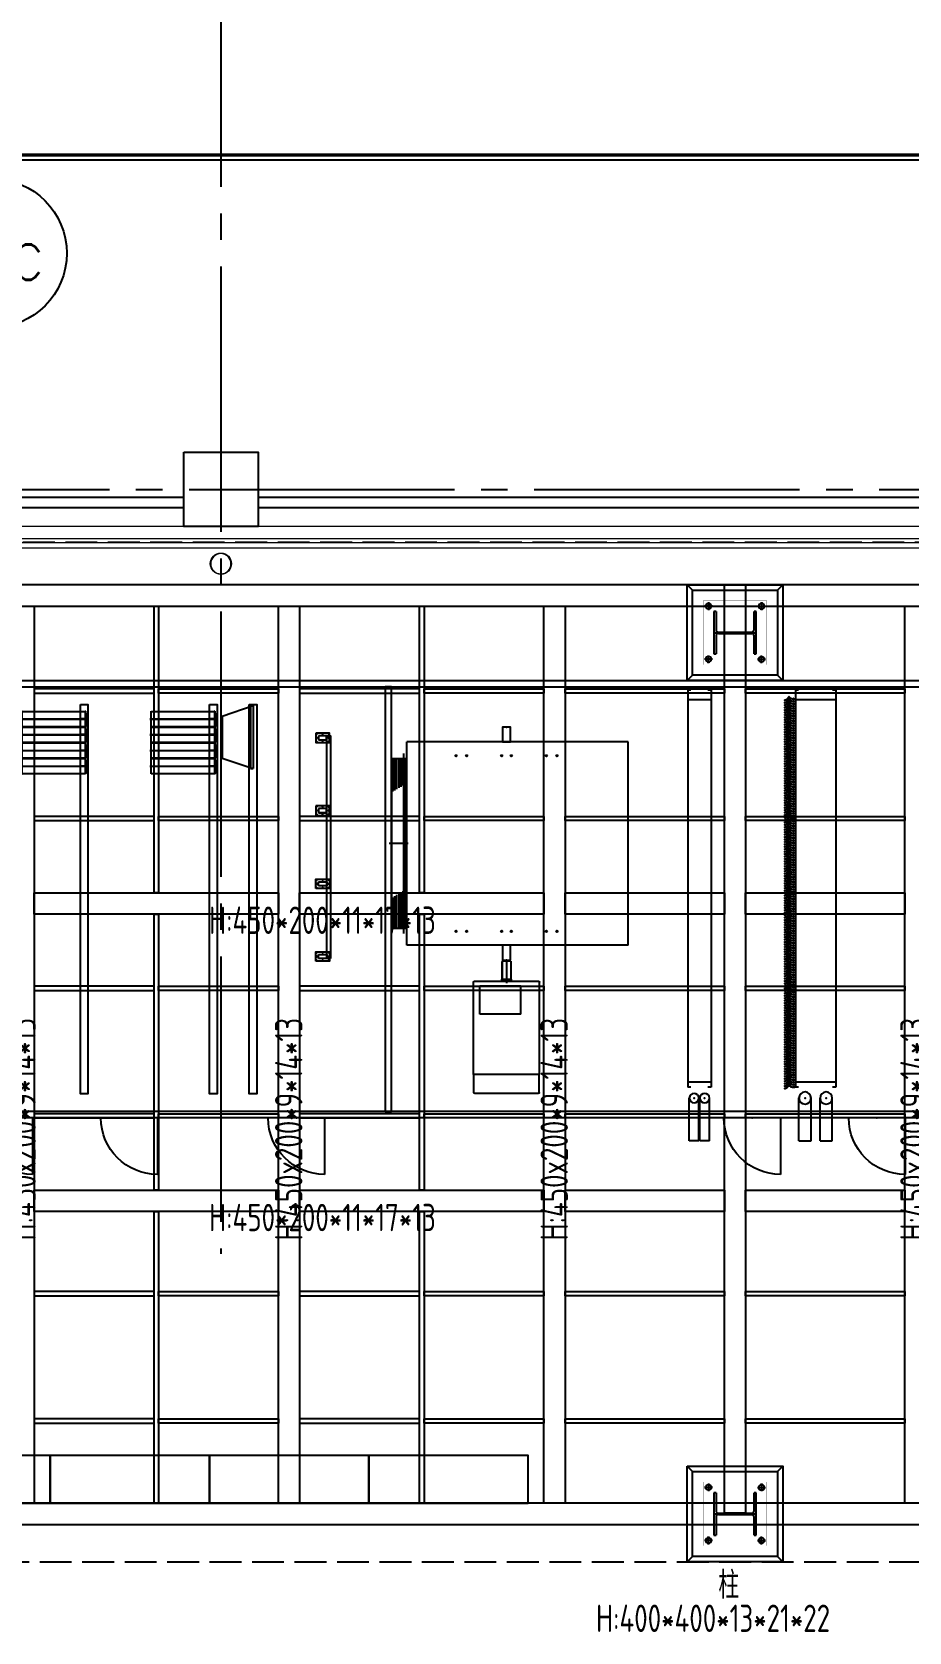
# Model space of a CAD drawing. Extents: x -960 to 27370, y -1283 to 11880.
# Drawn here: x 4982 to 5808, y -1076 to 431 of the extents above; entities that cross this region are included whole.
import ezdxf
from ezdxf.enums import TextEntityAlignment as Align

# ---------------------------------------------------------------- set-up
doc = ezdxf.new("R2010")
doc.units = 0
doc.header["$LTSCALE"] = 100
for name, pattern in [('188K-SM-03-F10-MECH-EQ-Y2257103$0$CENTER', [2, 1.25, -0.25, 0.25, -0.25]), ('188K-SM-03-F10-MECH-EQ-Y2257103$0$Hidden H04', [23, 15, -8]), ('188K-SM-03-F10-MECH-鋼構-Y2257103$0$188K-SM-03-F10-MECH-鋼構-Y2257103$0$CENTER', [2, 1.25, -0.25, 0.25, -0.25]), ('X-S-FAB-L10$0$COL-CEN-LIN', [3.25, 2.5, -0.25, 0.25, -0.25]), ('X-S-FAB-L10$0$HIDDEN', [0.4, 0.3, -0.1])]:
    doc.linetypes.add(name, pattern=pattern)
for name, color, linetype in [('188K-SM-03-F10-ARCH-PA-Y2257103$0$K-AREA', 53, 'Continuous'), ('188K-SM-03-F10-ARCH-PA-Y2257103$0$K-P1S-4.2-單抗', 53, 'Continuous'), ('188K-SM-03-F10-ARCH-PA-Y2257103$0$K-TXT', 53, 'Continuous'), ('188K-SM-03-F10-ARCH-PA-Y2257103$0$K-岩棉 2hr 7.5-非抗', 53, 'Continuous'), ('188K-SM-03-F10-MECH-EQ-Y2257103$0$FLC', 40, 'Continuous'), ('188K-SM-03-F10-MECH-EQ-Y2257103$0$HEPA', 6, 'Continuous'), ('188K-SM-03-F10-MECH-EQ-Y2257103$0$MOTOR', 7, 'Continuous'), ('188K-SM-03-F10-MECH-EQ-Y2257103$0$擋水簾', 151, 'Continuous'), ('188K-SM-03-F10-MECH-EQ-Y2257103$0$桶濾', 125, 'Continuous'), ('188K-SM-03-F10-MECH-鋼構-Y2257103$0$188K-SM-03-F10-MECH-鋼構-Y2257103$0$0-Block Center-Line', 1, '188K-SM-03-F10-MECH-鋼構-Y2257103$0$188K-SM-03-F10-MECH-鋼構-Y2257103$0$CENTER'), ('188K-SM-03-F10-MECH-鋼構-Y2257103$0$188K-SM-03-F10-MECH-鋼構-Y2257103$0$0-CF-AAS-鋼構', 241, 'Continuous'), ('X-S-FAB-L10$0$0-DIM-TXT', 8, 'Continuous'), ('X-S-FAB-L10$0$A-OBJE-MEP', 8, 'Continuous'), ('X-S-FAB-L10$0$A-WALL-EX', 8, 'Continuous'), ('X-S-FAB-L10$0$BLOCK', 8, 'Continuous'), ('X-S-FAB-L10$0$CCL', 8, 'X-S-FAB-L10$0$COL-CEN-LIN'), ('X-S-FAB-L10$0$COL-S', 8, 'Continuous'), ('X-S-FAB-L10$0$HID', 8, 'X-S-FAB-L10$0$HIDDEN'), ('X-S-FAB-L10$0$S-FNDN', 8, 'Continuous')]:
    doc.layers.add(name, color=color, linetype=linetype)
doc.styles.add('188K-SM-03-F10-ARCH-PA-Y2257103$0$Standard', font='txt.shx', dxfattribs={"bigfont": 'chineset.shx'})
doc.styles.add('188K-SM-03-F10-MECH-鋼構-Y2257103$0$188K-SM-03-F10-MECH-鋼構-Y2257103$0$X-F2-L05-E-PPB-EQ-50K$0$AA-TXT', font='isocp.shx', dxfattribs={"width": 0.8, "bigfont": 'china.shx'})
doc.styles.add('X-S-FAB-L10$0$CHINA', font='simplex.shx', dxfattribs={"width": 0.75, "bigfont": 'chineset.shx'})
doc.styles.add('X-S-FAB-L10$0$Standard', font='', dxfattribs={"width": 0.8})
doc.styles.add('X-S-FAB-L10$0$TG_NOTE_TEXT', font='simplex.shx', dxfattribs={"width": 0.75, "bigfont": 'chineset.shx'})
doc.styles.get('X-S-FAB-L10$0$Standard').set_extended_font_data('Microsoft JhengHei')

# ---------------------------------------------------------------- blocks, each defined once
blk = doc.blocks.new('X-S-FAB-L10$0$FAB2-L05')
at = {"layer": 'X-S-FAB-L10$0$CCL'}
for p, q in [((-21000, 11005), (-21000, 0)), ((-26880, 720), (1210, 720))]:
    blk.add_line(p, q, dxfattribs=at)
at = {"layer": 'X-S-FAB-L10$0$COL-S'}
blk.add_lwpolyline([(-21035, 755), (-20965, 755), (-20965, 685), (-21035, 685)], close=True, dxfattribs=at)
blk = doc.blocks.new('X-S-FAB-L10')
at = {"layer": 'X-S-FAB-L10$0$A-OBJE-MEP', "lineweight": 0, "flags": 128}
blk.add_lwpolyline([(5169.5, -70, 1), (5150.5, -70, 1)], format="xyb", close=True, dxfattribs=at)
at = {"layer": 'X-S-FAB-L10$0$A-OBJE-MEP', "lineweight": 0}
blk.add_circle((5160, -70), 10, dxfattribs=at)
at = {"layer": 'X-S-FAB-L10$0$A-WALL-EX', "lineweight": 0}
blk.add_line((6815, -46.5), (1800, -46.5), dxfattribs=at)
at = {"layer": 'X-S-FAB-L10$0$A-WALL-EX', "lineweight": 0, "flags": 128}
for points in [[(6815, -35), (1800, -35)], [(1800, -50), (6815, -50)], [(1800, -50), (6815, -50)], [(1800, -50), (6815, -50)], [(1800, -50), (6815, -50)], [(1800, -50), (6815, -50)], [(1800, -50), (6815, -50)], [(1800, -50), (6815, -50)], [(1800, -50), (6815, -50)]]:
    blk.add_lwpolyline(points, dxfattribs=at)
at = {"layer": 'X-S-FAB-L10$0$COL-S'}
for p, q in [((5125, 35), (5195, 35)), ((5125, -35), (5125, 35)), ((5195, 35), (5195, -35)), ((5195, -35), (5125, -35))]:
    blk.add_line(p, q, dxfattribs=at)
at = {"layer": 'X-S-FAB-L10$0$HID'}
for p, q in [((6803.531, -50), (2509.135, -50)), ((2509.405, -1010), (17209, -1010))]:
    blk.add_line(p, q, dxfattribs=at)
at = {"layer": 'X-S-FAB-L10$0$S-FNDN', "lineweight": 0, "flags": 128}
blk.add_lwpolyline([(4350, 7470), (1830, 7470), (1830, 1500), (1812.5, 1500), (1812.5, -55), (9330, -55), (9330, 7470)], close=True, dxfattribs=at)
at = {"layer": 'X-S-FAB-L10$0$BLOCK'}
blk.add_blockref('X-S-FAB-L10$0$FAB2-L05', (26160, -720), dxfattribs=at)
at = {"style": 'X-S-FAB-L10$0$TG_NOTE_TEXT', "width": 0.5, "flags": 1}
for p in [(7463.301, 9020), (18268.251, 8649), (11197.77, 4800.167), (16485.801, 4800.167), (25420.27, 2635), (13360, 320.001, 0), (7463.301, -33.333)]:
    blk.add_attdef('WH', text='', height=20, dxfattribs=at).set_placement(p, align=Align.BOTTOM_LEFT)
at = {"width": 0.5}
for style, p in [('X-S-FAB-L10$0$TG_NOTE_TEXT', (7585, 9020)), ('X-S-FAB-L10$0$TG_NOTE_TEXT', (18389.95, 8649)), ('X-S-FAB-L10$0$TG_NOTE_TEXT', (11117.5, 4813.5)), ('X-S-FAB-L10$0$TG_NOTE_TEXT', (16607.5, 4813.5)), ('X-S-FAB-L10$0$TG_NOTE_TEXT', (25350, 2635)), ('X-S-FAB-L10$0$Standard', (13129.375, 325.001, 0)), ('X-S-FAB-L10$0$TG_NOTE_TEXT', (7585, -20))]:
    blk.add_attdef('DESC', text='', height=10, dxfattribs=dict(at, style=style)).set_placement(p, align=Align.BOTTOM_LEFT)
for tag, style, p in [('TYPE', 'X-S-FAB-L10$0$TG_NOTE_TEXT', (7619.286, 9020)), ('NO', 'X-S-FAB-L10$0$TG_NOTE_TEXT', (7650.095, 9020)), ('TYPE', 'X-S-FAB-L10$0$TG_NOTE_TEXT', (18424.236, 8649)), ('NO', 'X-S-FAB-L10$0$TG_NOTE_TEXT', (18455.045, 8649)), ('NO', 'X-S-FAB-L10$0$TG_NOTE_TEXT', (11088.595, 4813.5)), ('TYPE', 'X-S-FAB-L10$0$TG_NOTE_TEXT', (11151.786, 4813.5)), ('TYPE', 'X-S-FAB-L10$0$TG_NOTE_TEXT', (16641.786, 4813.5)), ('NO', 'X-S-FAB-L10$0$TG_NOTE_TEXT', (16672.595, 4813.5)), ('NO', 'X-S-FAB-L10$0$TG_NOTE_TEXT', (25313, 2635)), ('TYPE', 'X-S-FAB-L10$0$TG_NOTE_TEXT', (25350, 2635)), ('NO', 'X-S-FAB-L10$0$Standard', (13100, 320.001, 0)), ('TYPE', 'X-S-FAB-L10$0$Standard', (13129.375, 320.001, 0)), ('TYPE', 'X-S-FAB-L10$0$TG_NOTE_TEXT', (7619.286, -20)), ('NO', 'X-S-FAB-L10$0$TG_NOTE_TEXT', (7650.095, -20))]:
    blk.add_attdef(tag, text='', height=10, dxfattribs=dict(at, style=style)).set_placement(p, align=Align.BOTTOM_RIGHT)
for rotation, style, p in [(180, 'X-S-FAB-L10$0$Standard', (317.625, 7480)), (180, 'X-S-FAB-L10$0$Standard', (1217.625, 7480)), (90, 'X-S-FAB-L10$0$TG_NOTE_TEXT', (24310, 3647.5)), (270, 'X-S-FAB-L10$0$TG_NOTE_TEXT', (17080, 1605))]:
    blk.add_attdef('DESC', text='', height=10, rotation=rotation, dxfattribs=dict(at, style=style)).set_placement(p, align=Align.BOTTOM_LEFT)
for tag, rotation, style, p in [('TYPE', 180, 'X-S-FAB-L10$0$Standard', (317.625, 7480)), ('NO', 180, 'X-S-FAB-L10$0$Standard', (347, 7480)), ('TYPE', 180, 'X-S-FAB-L10$0$Standard', (1217.625, 7480)), ('NO', 180, 'X-S-FAB-L10$0$Standard', (1247, 7480)), ('TYPE', 90, 'X-S-FAB-L10$0$TG_NOTE_TEXT', (24310, 3647.5)), ('NO', 90, 'X-S-FAB-L10$0$TG_NOTE_TEXT', (24310, 3610.5)), ('TYPE', 270, 'X-S-FAB-L10$0$TG_NOTE_TEXT', (17080, 1605)), ('NO', 270, 'X-S-FAB-L10$0$TG_NOTE_TEXT', (17080, 1573))]:
    blk.add_attdef(tag, text='', height=10, rotation=rotation, dxfattribs=dict(at, style=style)).set_placement(p, align=Align.BOTTOM_RIGHT)
at = {"style": 'X-S-FAB-L10$0$TG_NOTE_TEXT', "width": 0.5, "flags": 1}
for rotation, p in [(180, (43, 7480)), (180, (943, 7480)), (90, (24310, 3717.77)), (270, (17080, 1711.699))]:
    blk.add_attdef('WH', text='', height=20, rotation=rotation, dxfattribs=at).set_placement(p, align=Align.BOTTOM_LEFT)
at = {"layer": 'X-S-FAB-L10$0$0-DIM-TXT', "style": 'X-S-FAB-L10$0$CHINA', "width": 0.75}
for p in [(667.414, 7855.1, -2689.4), (22627.353, 6728.814), (25644.722, 6728.814), (24778.787, 5569.051), (1118.252, 4980), (417.801, 4594.623), (23874.84, 4355), (22927.43, 4330.122), (23749.869, 3901.367), (417.801, 3765.236), (1118.252, 3730), (417.801, 3115.79), (536.882, 2227.832), (16908.994, 1782.652), (888.445, 880.466), (16977.43, 750), (18878.841, 750), (25641.221, 553.233), (21364.03, 526.894)]:
    blk.add_attdef('HIG', text='', height=80, dxfattribs=at).set_placement(p, align=Align.MIDDLE_LEFT)
blk = doc.blocks.new('188K-SM-03-F10-MECH-EQ-Y2257103$0$eli')
at = {"layer": '188K-SM-03-F10-MECH-EQ-Y2257103$0$擋水簾'}
for p, q in [((-48, 17), (-47, 16)), ((-46, 17), (-46, 17)), ((-42, 18), (-41, 21)), ((-40, 21), (-38, 21)), ((-40, 18), (-39, 20)), ((-39, 20), (-38, 20)), ((-5, 2), (-12, 7)), ((-4, 3), (-9, 6)), ((20, 24), (9, 13)), ((21, 23), (10, 11))]:
    blk.add_line(p, q, dxfattribs=at)
for centre, radius, start, end in [((-60, 16), 0.892, 56.5251, 332.9034), ((-46, 16), 0.841, 225, 45), ((-40, 20), 1.19, 90, 155), ((-39, 20), 0.595, 90, 155), ((-38, 21), 0.595, 270, 90), ((0, 8), 8.33, 233.7229, 329.3372), ((0, 8), 7.14, 233.7229, 329.3372), ((7, 4), 0.595, 329.3372, 149.3372), ((40, 31), 0.892, 241.4202, 146.5072)]:
    blk.add_arc(centre, radius, start, end, dxfattribs=at)
for centre, major_axis, ratio, start_param, end_param in [((-45, -34), (54.7, 1), 0.945652, 1.612744, 1.817259), ((-45, -34), (54.7, 1), 0.945652, 0.892621, 1.570796), ((-2, 15), (13.6, 1.8), 0.565217, 3.706747, 4.814407), ((-3, 15), (14.6, 2.6), 0.6, 4.193923, 5.58693), ((-3, 15), (13.5, 2.4), 0.565217, -1.468778, -0.576163), ((30, 18), (13.2, 9.6), 0.581818, 0.469896, 1.87896)]:
    blk.add_ellipse(centre, major_axis=major_axis, ratio=ratio, start_param=start_param, end_param=end_param, dxfattribs=at)
for points, knots in [([(-42, 18), (-45, 19), (-48, 19), (-54, 18), (-57, 17), (-60, 17)], [4.6316548, 4.6316548, 4.6316548, 4.6316548, 4.809552, 4.809552, 4.958975, 4.958975, 4.958975, 4.958975]), ([(-13, 9), (-14, 10), (-16, 11), (-20, 13), (-24, 15), (-32, 17), (-36, 18), (-40, 18), (-40, 18), (-40, 18)], [4.0840634, 4.0840634, 4.0840634, 4.0840634, 4.1613431, 4.1613431, 4.3774127, 4.3774127, 4.5934823, 4.5934823, 4.6006647, 4.6006647, 4.6006647, 4.6006647]), ([(39, 31), (39, 31), (38, 32), (36, 32), (34, 31), (30, 30), (28, 29), (25, 27), (23, 26), (21, 24), (20, 24), (20, 23)], [6.799371, 6.799371, 6.799371, 6.799371, 6.892242, 6.892242, 7.324796, 7.324796, 7.671916, 7.671916, 8.019037, 8.019037, 8.162145, 8.162145, 8.162145, 8.162145])]:
    blk.add_open_spline(points, degree=3, knots=knots, dxfattribs=at)
blk = doc.blocks.new('188K-SM-03-F10-MECH-EQ-Y2257103$0$A$C1EE42846')
at = {"color": 4}
for p, q in [((0, 3970), (0, 230)), ((0, 3970), (30, 3970)), ((350, 3970), (380, 3970)), ((380, 3970), (380, 230)), ((380, 3880), (0, 3880)), ((380, 280), (0, 280)), ((0, 230), (30, 230)), ((350, 230), (380, 230)), ((33, -275), (33, 127)), ((147, -275), (147, 127)), ((233, -275), (233, 127)), ((347, -275), (347, 129)), ((147, -275), (33, -275)), ((347, -275), (233, -275))]:
    blk.add_line(p, q, dxfattribs=at)
for centre in [(90, 127), (290, 127)]:
    blk.add_circle(centre, 57.1, dxfattribs=at)
for p in [(90, 127), (290, 127)]:
    blk.add_point(p, dxfattribs=at)
at = {"xscale": -0.9824656600831077, "yscale": 0.9824656600831077, "zscale": 0.9824656600831077, "rotation": 180}
for p in [(442, 3790), (442, 3905), (442, 3882), (442, 3859), (442, 3836), (442, 3813), (442, 3767), (442, 3744), (442, 3721), (442, 3698), (442, 3675), (442, 3652), (442, 3629), (442, 3606), (442, 3583), (442, 3560), (442, 3537), (442, 3514), (442, 3491), (442, 3468), (442, 3445), (442, 3422), (442, 3399), (442, 3376), (442, 3353), (442, 3330), (442, 3307), (442, 3284), (442, 3261), (442, 3238), (442, 3215), (442, 3192), (442, 3169), (442, 3146), (442, 3123), (442, 3100), (442, 3077), (442, 3054), (442, 3031), (442, 3008), (442, 2985), (442, 2962), (442, 2939), (442, 2916), (442, 2893), (442, 2870), (442, 2847), (442, 2824), (442, 2801), (442, 2778), (442, 2755), (442, 2732), (442, 2709), (442, 2686), (442, 2663), (442, 2640), (442, 2617), (442, 2594), (442, 2571), (442, 2548), (442, 2525), (442, 2502), (442, 2479), (442, 2456), (442, 2433), (442, 2410), (442, 2387), (442, 2364), (442, 2341), (442, 2318), (442, 2295), (442, 2272), (442, 2249), (442, 2226), (442, 2203), (442, 2180), (442, 2157), (442, 2134), (442, 2111), (442, 2088), (442, 2065), (442, 2042), (442, 2019), (442, 1996), (442, 1973), (442, 1950), (442, 1927), (442, 1904), (442, 1881), (442, 1858), (442, 1835), (442, 1812), (442, 1789), (442, 1766), (442, 1743), (442, 1720), (442, 1697), (442, 1674), (442, 1651), (442, 1628), (442, 1605), (442, 1582), (442, 1559), (442, 1536), (442, 1513), (442, 1490), (442, 1467), (442, 1444), (442, 1421), (442, 1398), (442, 1375), (442, 1352), (442, 1329), (442, 1306), (442, 1283), (442, 1260), (442, 1237), (442, 1214), (442, 1191), (442, 1168), (442, 1145), (442, 1122), (442, 1099), (442, 1076), (442, 1053), (442, 1030), (442, 1007), (442, 984), (442, 961), (442, 938), (442, 915), (442, 892), (442, 869), (442, 846), (442, 823), (442, 800), (442, 777), (442, 754), (442, 731), (442, 708), (442, 685), (442, 662), (442, 639), (442, 616), (442, 593), (442, 570), (442, 547), (442, 524), (442, 501), (442, 478), (442, 455), (442, 432), (442, 409), (442, 386), (442, 363), (442, 340), (442, 317), (442, 294), (442, 271), (442, 248)]:
    blk.add_blockref('188K-SM-03-F10-MECH-EQ-Y2257103$0$eli', p, dxfattribs=at)
blk = doc.blocks.new('188K-SM-03-F10-MECH-EQ-Y2257103$0$A$C20831D72')
at = {"color": 1}
for p, q in [((0, 3970), (0, 230)), ((0, 3970), (30, 3970)), ((190, 3970), (220, 3970)), ((220, 3970), (220, 230)), ((220, 3880), (0, 3880)), ((220, 280), (0, 280)), ((0, 230), (30, 230)), ((190, 230), (220, 230)), ((15, -275), (15, 127)), ((105, -275), (105, 127)), ((115, -275), (115, 127)), ((205, -275), (205, 127)), ((15, -275), (105, -275)), ((115, -275), (205, -275))]:
    blk.add_line(p, q, dxfattribs=at)
for centre in [(60, 127), (160, 127)]:
    blk.add_circle(centre, 44.5, dxfattribs=at)
for p in [(60, 127), (160, 127)]:
    blk.add_point(p, dxfattribs=at)
blk = doc.blocks.new('188K-SM-03-F10-MECH-EQ-Y2257103$0$%%C7 孔徑')
at = {"color": 4}
blk.add_circle((0, 0), 3.5, dxfattribs=at)
blk.add_point((0, 0))
blk = doc.blocks.new('188K-SM-03-F10-MECH-EQ-Y2257103$0$A$C6e2866f5')
blk.add_lwpolyline([(45, -105), (-45, -105), (-45, 25), (45, 25)], close=True)
at = {"linetype": '188K-SM-03-F10-MECH-EQ-Y2257103$0$Hidden H04', "lineweight": -3}
for points in [[(-20, 0), (20, 0), (20, -80), (-20, -80)], [(-18, -2), (18, -2), (18, -78), (-18, -78)]]:
    blk.add_lwpolyline(points, close=True, dxfattribs=at)
for p in [(-37, 17), (0, 17), (37, 17), (-37, -40), (36.75, -40)]:
    blk.add_blockref('188K-SM-03-F10-MECH-EQ-Y2257103$0$%%C7 孔徑', p)
at = {"xscale": -1, "rotation": 180}
for p in [(-37, -97), (0, -97), (37, -97)]:
    blk.add_blockref('188K-SM-03-F10-MECH-EQ-Y2257103$0$%%C7 孔徑', p, dxfattribs=at)
blk = doc.blocks.new('188K-SM-03-F10-MECH-EQ-Y2257103$0$A$C3A4033FF')
blk.add_blockref('188K-SM-03-F10-MECH-EQ-Y2257103$0$A$C6e2866f5', (-20, 0))
blk = doc.blocks.new('188K-SM-03-F10-MECH-EQ-Y2257103$0$FLC-1250-W')
at = {"layer": '188K-SM-03-F10-MECH-EQ-Y2257103$0$FLC'}
for p, q in [((0, 796), (0, -796)), ((130, 796), (130, -796))]:
    blk.add_line(p, q, dxfattribs=at)
at = {"layer": '188K-SM-03-F10-MECH-EQ-Y2257103$0$FLC', "color": 1}
for p, q in [((20, 546), (20, 796)), ((40, 534), (40, 796)), ((60, 523), (60, 796)), ((80, 511), (80, 796)), ((100, 500), (100, 796)), ((120, 488), (120, 796)), ((20, -796), (20, -450)), ((40, -796), (40, -462)), ((60, -796), (60, -473)), ((80, -796), (80, -485)), ((100, -796), (100, -496)), ((120, -796), (120, -508))]:
    blk.add_line(p, q, dxfattribs=at)
at = {"layer": '188K-SM-03-F10-MECH-EQ-Y2257103$0$FLC', "color": 1, "linetype": '188K-SM-03-F10-MECH-EQ-Y2257103$0$CENTER', "ltscale": 5}
blk.add_line((-25, 0), (152, 0), dxfattribs=at)
at = {"layer": '188K-SM-03-F10-MECH-EQ-Y2257103$0$FLC'}
for centre, start, end in [((5, 796), 0, 180), ((15, 796), 0, 180), ((25, 796), 0, 180), ((35, 796), 0, 180), ((45, 796), 0, 180), ((55, 796), 0, 180), ((65, 796), 0, 180), ((75, 796), 0, 180), ((85, 796), 0, 180), ((95, 796), 0, 180), ((105, 796), 0, 180), ((115, 796), 0, 180), ((125, 796), 0, 180), ((125, 796), 0, 180), ((125, 796), 0, 180), ((125, 796), 0, 180), ((125, 796), 0, 180), ((125, 796), 0, 180), ((125, 796), 0, 180), ((125, 796), 0, 180), ((125, 796), 0, 180), ((125, 796), 0, 180), ((125, 796), 0, 180), ((125, 796), 0, 180), ((5, -796), 180, 0), ((15, -796), 180, 0), ((25, -796), 180, 0), ((35, -796), 180, 0), ((45, -796), 180, 0), ((55, -796), 180, 0), ((65, -796), 180, 0), ((75, -796), 180, 0), ((85, -796), 180, 0), ((95, -796), 180, 0), ((105, -796), 180, 0), ((115, -796), 180, 0), ((125, -796), 180, 0), ((125, -796), 180, 0), ((125, -796), 180, 0), ((125, -796), 180, 0), ((125, -796), 180, 0), ((125, -796), 180, 0), ((125, -796), 180, 0), ((125, -796), 180, 0), ((125, -796), 180, 0), ((125, -796), 180, 0), ((125, -796), 180, 0), ((125, -796), 180, 0)]:
    blk.add_arc(centre, 5, start, end, dxfattribs=at)
blk = doc.blocks.new('188K-SM-03-F10-MECH-EQ-Y2257103$0$%%C14 孔位')
at = {"color": 1}
blk.add_circle((0, 0), 7, dxfattribs=at)
blk.add_point((0, 0))
blk = doc.blocks.new('188K-SM-03-F10-MECH-EQ-Y2257103$0$A$C7940598F')
for p, q in [((1804, 2115), (111, 2115)), ((164, 2115), (164, 2085)), ((1751, 2115), (1751, 2085)), ((0, 0), (0, 2085)), ((0, 2085), (1915, 2085)), ((1915, 0), (1915, 2085)), ((0, 0), (1915, 0))]:
    blk.add_line(p, q)
for points in [[(-140, 1107.5), (0, 1107.5), (0, 1182.5), (-140, 1182.5)], [(1915, 1107.5), (2055, 1107.5), (2055, 1182.5), (1915, 1182.5)]]:
    blk.add_lwpolyline(points, close=True)
for p in [(-140, 1145), (2055, 1145)]:
    blk.add_point(p)
for p in [(131, 1620), (131, 1520), (1784, 1620), (1784, 1520), (131, 1190), (131, 1100), (1784, 1190), (1784, 1100), (131, 770), (1784, 770), (131, 670), (1784, 670)]:
    blk.add_blockref('188K-SM-03-F10-MECH-EQ-Y2257103$0$%%C14 孔位', p)
blk = doc.blocks.new('188K-SM-03-F10-MECH-EQ-Y2257103$0$HPF-610-292側視圖')
at = {"layer": '188K-SM-03-F10-MECH-EQ-Y2257103$0$HEPA'}
for p, q in [((0, 598), (292, 498)), ((0, 598), (0, 6)), ((0, 598), (25, 598)), ((25, 598), (25, 6)), ((292, 498), (292, 106)), ((292, 106), (0, 6)), ((25, 6), (0, 6))]:
    blk.add_line(p, q, dxfattribs=at)
blk = doc.blocks.new('188K-SM-03-F10-MECH-EQ-Y2257103$0$A$C03D53DB9')
at = {"layer": '188K-SM-03-F10-MECH-EQ-Y2257103$0$桶濾'}
for p, q in [((0, 72), (602, 72)), ((10, 0), (10, 145)), ((10, 145), (13, 145)), ((13, 0), (13, 145)), ((13, 143), (607, 143)), ((13, 2), (607, 2)), ((624, 72), (557, 72)), ((610, 145), (607, 145)), ((607, 145), (607, 0)), ((610, 145), (610, 0)), ((614, 127), (610, 127)), ((614, 17), (610, 17)), ((617, 11), (610, 11)), ((617, 6), (610, 6)), ((614, 127), (614, 17)), ((617, 107), (614, 107)), ((617, 102), (614, 102)), ((617, 108), (617, 100)), ((617, 12), (617, 4)), ((619, 109), (618, 109)), ((618, 109), (618, 99)), ((619, 99), (618, 99)), ((619, 13), (618, 13)), ((618, 13), (618, 3)), ((619, 3), (618, 3)), ((619, 99), (619, 109)), ((622, 106), (619, 109)), ((622, 103), (619, 99)), ((619, 3), (619, 13)), ((622, 10), (619, 13)), ((622, 7), (619, 3)), ((622, 106), (622, 103)), ((622, 10), (622, 7)), ((10, 0), (13, 0)), ((610, 0), (607, 0))]:
    blk.add_line(p, q, dxfattribs=at)
for centre, start, end in [((618, 108), 90, 180), ((618, 100), 180, 270), ((618, 12), 90, 180), ((618, 4), 180, 270)]:
    blk.add_arc(centre, 1, start, end, dxfattribs=at)
blk = doc.blocks.new('188K-SM-03-F10-MECH-EQ-Y2257103$0$Motor315L-頂視圖-東(50HZ)')
blk.add_line((45, -17), (45, -173))
at = {"layer": '188K-SM-03-F10-MECH-EQ-Y2257103$0$MOTOR', "color": 1, "linetype": '188K-SM-03-F10-MECH-EQ-Y2257103$0$CENTER', "ltscale": 20}
blk.add_line((0, 0), (0, -219), dxfattribs=at)
at = {"layer": '188K-SM-03-F10-MECH-EQ-Y2257103$0$MOTOR'}
for p, q in [((-40, -10), (40, -10)), ((-40, -10), (-40, -180)), ((40, -10), (40, -180)), ((40, -17), (45, -17)), ((-310, -1077), (-310, -210)), ((300, -200), (-300, -200)), ((-135, -245), (250, -245)), ((-135, -511), (-135, -245)), ((-50, -195), (-50, -200)), ((-44, -185), (-44, -190)), ((44, -190), (-44, -190)), ((40, -180), (-40, -180)), ((40, -173), (45, -173)), ((44, -185), (44, -190)), ((50, -195), (50, -200)), ((250, -511), (250, -245)), ((310, -1077), (310, -210)), ((-135, -511), (250, -511)), ((-310, -1077), (310, -1077)), ((-309, -1247), (-309, -1077)), ((309, -1247), (309, -1077)), ((-299, -1257), (299, -1257))]:
    blk.add_line(p, q, dxfattribs=at)
for centre, radius, start, end in [((-300, -210), 10, 90, 180), ((-44, -195), 5, 90, 180), ((-40, -185), 5, 90, 180), ((40, -185), 5, 0, 90), ((44, -195), 5, 0, 90), ((300, -210), 10, 0, 90), ((-299, -1247), 10, 180, 270), ((299, -1247), 10, 270, 0)]:
    blk.add_arc(centre, radius, start, end, dxfattribs=at)
blk = doc.blocks.new('188K-SM-03-F10-MECH-EQ-Y2257103$0$A$C0D54229D')
at = {"color": 2}
for q in [(0, -532), (532, 0)]:
    blk.add_line((0, 0), q, dxfattribs=at)
blk.add_arc((0, 0), 532, 270, 0, dxfattribs=at)
blk.add_point((266, 0))
blk = doc.blocks.new('188K-SM-03-F10-MECH-EQ-Y2257103$0$0-CRMAU-12W')
at = {"color": 4}
for p, q in [((0, 0), (-18620, 0)), ((-60, -60), (-18560, -60)), ((-18560, -4060), (-60, -4060)), ((-18620, -4120), (0, -4120))]:
    blk.add_line(p, q, dxfattribs=at)
for points in [[(-5956, -60), (-5896, -60), (-5896, -4060), (-5956, -4060)], [(-5379, -2620), (-5346, -2620), (-5346, -520), (-5379, -520)]]:
    blk.add_lwpolyline(points, close=True, dxfattribs=at)
at = {"color": 2}
for points in [[(-4616, -226), (-4686, -226), (-4686, -3894), (-4616, -3894)], [(-4242, -226), (-4312, -226), (-4312, -3894), (-4242, -3894)], [(-3026, -226), (-3096, -226), (-3096, -3894), (-3026, -3894)]]:
    blk.add_lwpolyline(points, close=True, dxfattribs=at)
at = {"color": 1}
for name, p in [('188K-SM-03-F10-MECH-EQ-Y2257103$0$A$C1EE42846', (-10139, -4060)), ('188K-SM-03-F10-MECH-EQ-Y2257103$0$A$C20831D72', (-8964, -4060))]:
    blk.add_blockref(name, p, dxfattribs=at)
at = {"xscale": -1, "rotation": 270}
blk.add_blockref('188K-SM-03-F10-MECH-EQ-Y2257103$0$A$C7940598F', (-8183, -2493), dxfattribs=at)
at = {"color": 4, "rotation": 90.00000000000001}
for p in [(-5346, -520), (-5346, -1205)]:
    blk.add_blockref('188K-SM-03-F10-MECH-EQ-Y2257103$0$A$C3A4033FF', p, dxfattribs=at)
at = {"color": 4, "xscale": -1, "rotation": 90}
for p in [(-5346, -1935), (-5346, -2620)]:
    blk.add_blockref('188K-SM-03-F10-MECH-EQ-Y2257103$0$A$C3A4033FF', p, dxfattribs=at)
for name, p in [('188K-SM-03-F10-MECH-EQ-Y2257103$0$Motor315L-頂視圖-東(50HZ)', (-7038, -2633)), ('188K-SM-03-F10-MECH-EQ-Y2257103$0$A$C0D54229D', (-10793, -4120)), ('188K-SM-03-F10-MECH-EQ-Y2257103$0$A$C0D54229D', (-9618, -4120)), ('188K-SM-03-F10-MECH-EQ-Y2257103$0$A$C0D54229D', (-5325, -4120)), ('188K-SM-03-F10-MECH-EQ-Y2257103$0$A$C0D54229D', (-3750, -4120)), ('188K-SM-03-F10-MECH-EQ-Y2257103$0$A$C0D54229D', (-2575, -4120))]:
    blk.add_blockref(name, p)
at = {"layer": '188K-SM-03-F10-MECH-EQ-Y2257103$0$FLC'}
blk.add_blockref('188K-SM-03-F10-MECH-EQ-Y2257103$0$FLC-1250-W', (-6086, -1535), dxfattribs=at)
at = {"layer": '188K-SM-03-F10-MECH-EQ-Y2257103$0$HEPA'}
blk.add_blockref('188K-SM-03-F10-MECH-EQ-Y2257103$0$HPF-610-292側視圖', (-4651, -836), dxfattribs=at)
at = {"layer": '188K-SM-03-F10-MECH-EQ-Y2257103$0$桶濾', "xscale": -1}
for p in [(-3680, -434), (-3680, -435), (-2464, -434), (-2464, -435), (-3680, -582), (-3680, -583), (-2464, -582), (-2464, -583), (-3680, -730), (-3680, -731), (-2464, -730), (-2464, -731), (-3680, -878), (-3680, -879), (-2464, -878), (-2464, -879)]:
    blk.add_blockref('188K-SM-03-F10-MECH-EQ-Y2257103$0$A$C03D53DB9', p, dxfattribs=at)
blk = doc.blocks.new('188K-SM-03-F10-MECH-EQ-Y2257103')
at = {"color": 1, "ltscale": 1000}
for points in [[(4849.3, -955), (4999.3, -955), (4999.3, -910), (4849.3, -910)], [(4999.3, -955), (5149.3, -955), (5149.3, -910), (4999.3, -910)], [(5149.3, -955), (5299.3, -955), (5299.3, -910), (5149.3, -910)], [(5299.3, -955), (5449.3, -955), (5449.3, -910), (5299.3, -910)]]:
    blk.add_lwpolyline(points, close=True, dxfattribs=at)
at = {"xscale": -0.1, "yscale": 0.1, "zscale": 0.1}
blk.add_blockref('188K-SM-03-F10-MECH-EQ-Y2257103$0$0-CRMAU-12W', (4725.2, -180), dxfattribs=at)
blk = doc.blocks.new('*U353')
at = {"layer": '188K-SM-03-F10-MECH-鋼構-Y2257103$0$188K-SM-03-F10-MECH-鋼構-Y2257103$0$0-CF-AAS-鋼構', "color": 181}
blk.add_lwpolyline([(-10, -330), (10, -330), (10, -1175), (-10, -1175)], close=True, dxfattribs=at)
blk = doc.blocks.new('*U352')
at = {"color": 0, "linetype": 'ByBlock', "lineweight": -2, "transparency": 16777216}
for p in [(0, 0), (250, 0), (500, 0)]:
    blk.add_blockref('*U353', p, dxfattribs=at)
blk = doc.blocks.new('*U337')
at = {"layer": '188K-SM-03-F10-MECH-鋼構-Y2257103$0$188K-SM-03-F10-MECH-鋼構-Y2257103$0$0-CF-AAS-鋼構', "color": 181}
blk.add_lwpolyline([(-10, -330), (10, -330), (10, -1175), (-10, -1175)], close=True, dxfattribs=at)
blk = doc.blocks.new('*U336')
at = {"color": 0, "linetype": 'ByBlock', "lineweight": -2, "transparency": 16777216}
for p in [(0, 0), (250, 0), (500, 0)]:
    blk.add_blockref('*U337', p, dxfattribs=at)
blk = doc.blocks.new('*U354')
blk.add_circle((0, 0), 24.5)
at = {"layer": '188K-SM-03-F10-MECH-鋼構-Y2257103$0$188K-SM-03-F10-MECH-鋼構-Y2257103$0$0-Block Center-Line'}
for p, q in [((0, -34), (0, 34)), ((-34, 0), (34, 0))]:
    blk.add_line(p, q, dxfattribs=at)
blk = doc.blocks.new('188K-SM-03-F10-MECH-鋼構-Y2257103$0$AUDIT_I_250817102654-2')
for p, q in [((200, 200), (-200, 200)), ((-200, 200), (-200, 179)), ((-28.5, 179), (-200, 179)), ((-6.5, 157), (-6.5, -157)), ((0, 200), (0, -200)), ((6.5, 157), (6.5, -157)), ((200, 179), (28.5, 179)), ((200, 179), (200, 200)), ((-200, -179), (-28.5, -179)), ((-200, -179), (-200, -200)), ((-200, -200), (200, -200)), ((28.5, -179), (200, -179)), ((200, -200), (200, -179))]:
    blk.add_line(p, q)
for centre, start, end in [((-28.5, 157), 0, 90), ((28.5, 157), 90, 180), ((-28.5, -157), 270, 360), ((28.5, -157), 180, 270)]:
    blk.add_arc(centre, 22, start, end)
blk = doc.blocks.new('188K-SM-03-F10-MECH-鋼構-Y2257103$0$188K-SM-03-F10-MECH-鋼構-Y2257103$0$A$C1e76e784')
for p, q in [((50, 850), (0, 900)), ((850, 850), (900, 900)), ((0, 0), (50, 50)), ((850, 50), (900, 0))]:
    blk.add_line(p, q)
for points in [[(0, 900), (900, 900), (900, 0), (0, 0)], [(50, 850), (850, 850), (850, 50), (50, 50)]]:
    blk.add_lwpolyline(points, close=True)
at = {"color": 3, "const_width": 1}
blk.add_lwpolyline([(150, 750), (750, 750), (750, 150), (150, 150)], close=True, dxfattribs=at)
at = {"yscale": 1.083333333333333, "zscale": 1.083333333333333, "rotation": 180}
for p, xscale in [((200, 700), 1.083333333333333), ((700, 700), -1.083333333333333)]:
    blk.add_blockref('*U354', p, dxfattribs=dict(at, xscale=xscale))
at = {"rotation": 90}
blk.add_blockref('188K-SM-03-F10-MECH-鋼構-Y2257103$0$AUDIT_I_250817102654-2', (450, 450), dxfattribs=at)
at = {"yscale": 1.083333333333333, "zscale": 1.083333333333333}
for p, xscale in [((200, 200), -1.083333333333333), ((700, 200), 1.083333333333333)]:
    blk.add_blockref('*U354', p, dxfattribs=dict(at, xscale=xscale))
blk = doc.blocks.new('188K-SM-03-F10-MECH-鋼構-Y2257103$0$0-120000CMH 雙層')
for points in [[(-19206.2, -20), (-19206.2, -290), (-19210.3, -290), (-19210.3, -20)], [(-18956.2, -20), (-18956.2, -290), (-18960.3, -290), (-18960.3, -20)], [(-19210.3, -98), (-19323.3, -98), (-19323.3, -102), (-19210.3, -102)], [(-19206.2, -98), (-19093.3, -98), (-19093.3, -102), (-19206.2, -102)], [(-18960.3, -98), (-19073.3, -98), (-19073.3, -102), (-18960.3, -102)], [(-18956.2, -98), (-18843.3, -98), (-18843.3, -102), (-18956.2, -102)], [(-18823.3, -98), (-18673.3, -98), (-18673.3, -102), (-18823.3, -102)], [(-18653.3, -98), (-18503.3, -98), (-18503.3, -102), (-18653.3, -102)], [(-19210.3, -218), (-19323.3, -218), (-19323.3, -222), (-19210.3, -222)], [(-19206.2, -218), (-19093.3, -218), (-19093.3, -222), (-19206.2, -222)], [(-18960.3, -218), (-19073.3, -218), (-19073.3, -222), (-18960.3, -222)], [(-18956.2, -218), (-18843.3, -218), (-18843.3, -222), (-18956.2, -222)], [(-18823.3, -218), (-18673.3, -218), (-18673.3, -222), (-18823.3, -222)], [(-18653.3, -218), (-18503.3, -218), (-18503.3, -222), (-18653.3, -222)], [(-19206.2, -310), (-19206.2, -570), (-19210.3, -570), (-19210.3, -310)], [(-18956.2, -310), (-18956.2, -570), (-18960.3, -570), (-18960.3, -310)], [(-19210.3, -378), (-19323.3, -378), (-19323.3, -382), (-19210.3, -382)], [(-19206.2, -378), (-19093.3, -378), (-19093.3, -382), (-19206.2, -382)], [(-18960.3, -378), (-19073.3, -378), (-19073.3, -382), (-18960.3, -382)], [(-18956.2, -378), (-18843.3, -378), (-18843.3, -382), (-18956.2, -382)], [(-18823.3, -378), (-18673.3, -378), (-18673.3, -382), (-18823.3, -382)], [(-18653.3, -378), (-18503.3, -378), (-18503.3, -382), (-18653.3, -382)], [(-19210.3, -498), (-19323.3, -498), (-19323.3, -502), (-19210.3, -502)], [(-19206.2, -498), (-19093.3, -498), (-19093.3, -502), (-19206.2, -502)], [(-18960.3, -498), (-19073.3, -498), (-19073.3, -502), (-18960.3, -502)], [(-18956.2, -498), (-18843.3, -498), (-18843.3, -502), (-18956.2, -502)], [(-18823.3, -498), (-18673.3, -498), (-18673.3, -502), (-18823.3, -502)], [(-18653.3, -498), (-18503.3, -498), (-18503.3, -502), (-18653.3, -502)], [(-19206.2, -590), (-19206.2, -865), (-19210.3, -865), (-19210.3, -590)], [(-18956.2, -590), (-18956.2, -865), (-18960.3, -865), (-18960.3, -590)], [(-19210.3, -665.5), (-19323.3, -665.5), (-19323.3, -669.5), (-19210.3, -669.5)], [(-19206.2, -665.5), (-19093.3, -665.5), (-19093.3, -669.5), (-19206.2, -669.5)], [(-18960.3, -665.5), (-19073.3, -665.5), (-19073.3, -669.5), (-18960.3, -669.5)], [(-18956.2, -665.5), (-18843.3, -665.5), (-18843.3, -669.5), (-18956.2, -669.5)], [(-18823.3, -665.5), (-18673.3, -665.5), (-18673.3, -669.5), (-18823.3, -669.5)], [(-18653.3, -665.5), (-18503.3, -665.5), (-18503.3, -669.5), (-18653.3, -669.5)], [(-19210.3, -785.5), (-19323.3, -785.5), (-19323.3, -789.5), (-19210.3, -789.5)], [(-19206.2, -785.5), (-19093.3, -785.5), (-19093.3, -789.5), (-19206.2, -789.5)], [(-18960.3, -785.5), (-19073.3, -785.5), (-19073.3, -789.5), (-18960.3, -789.5)], [(-18956.2, -785.5), (-18843.3, -785.5), (-18843.3, -789.5), (-18956.2, -789.5)], [(-18823.3, -785.5), (-18673.3, -785.5), (-18673.3, -789.5), (-18823.3, -789.5)], [(-18653.3, -785.5), (-18503.3, -785.5), (-18503.3, -789.5), (-18653.3, -789.5)]]:
    blk.add_lwpolyline(points, close=True)
at = {"layer": '188K-SM-03-F10-MECH-鋼構-Y2257103$0$188K-SM-03-F10-MECH-鋼構-Y2257103$0$0-CF-AAS-鋼構', "color": 140}
for points in [[(-21733.3, -20), (-17453.8, -20), (-17453.8, 0), (-21733.3, 0)], [(-18673.3, 0), (-18653.3, 0), (-18653.3, -874.3), (-18673.3, -874.3)], [(-21733.3, -885), (-7188.5, -885), (-7188.5, -865), (-21733.3, -865)]]:
    blk.add_lwpolyline(points, close=True, dxfattribs=at)
at = {"layer": '188K-SM-03-F10-MECH-鋼構-Y2257103$0$188K-SM-03-F10-MECH-鋼構-Y2257103$0$0-CF-AAS-鋼構', "color": 181}
for points in [[(-19323.3, -290), (-19093.3, -290), (-19093.3, -310), (-19323.3, -310)], [(-19073.3, -290), (-18843.3, -290), (-18843.3, -310), (-19073.3, -310)], [(-18823.3, -290), (-18673.3, -290), (-18673.3, -310), (-18823.3, -310)], [(-18653.3, -290), (-18503.3, -290), (-18503.3, -310), (-18653.3, -310)], [(-19323.3, -570), (-19093.3, -570), (-19093.3, -590), (-19323.3, -590)], [(-19073.3, -570), (-18843.3, -570), (-18843.3, -590), (-19073.3, -590)], [(-18823.3, -570), (-18673.3, -570), (-18673.3, -590), (-18823.3, -590)], [(-18653.3, -570), (-18503.3, -570), (-18503.3, -590), (-18653.3, -590)]]:
    blk.add_lwpolyline(points, close=True, dxfattribs=at)
for name, p in [('*U352', (-19333.3, 310)), ('*U336', (-18493.3, 310))]:
    blk.add_blockref(name, p)
at = {"layer": '188K-SM-03-F10-MECH-鋼構-Y2257103$0$188K-SM-03-F10-MECH-鋼構-Y2257103$0$0-CF-AAS-鋼構', "xscale": 0.1, "yscale": 0.1, "zscale": 0.1}
for p in [(-18708.3, -90), (-18708.3, -920)]:
    blk.add_blockref('188K-SM-03-F10-MECH-鋼構-Y2257103$0$188K-SM-03-F10-MECH-鋼構-Y2257103$0$A$C1e76e784', p, dxfattribs=at)
at = {"layer": '188K-SM-03-F10-MECH-鋼構-Y2257103$0$188K-SM-03-F10-MECH-鋼構-Y2257103$0$0-CF-AAS-鋼構', "color": 2, "style": '188K-SM-03-F10-MECH-鋼構-Y2257103$0$188K-SM-03-F10-MECH-鋼構-Y2257103$0$X-F2-L05-E-PPB-EQ-50K$0$AA-TXT', "width": 0.8}
for s, height, p in [('H:450*200*11*17*13', 25.769, (-19158.6, -328.7)), ('H:450*200*11*17*13', 25.769, (-19158.6, -608.7)), ('柱', 25.8, (-18679, -954.9)), ('H:400*400*13*21*22', 25.769, (-18794.2, -986.2))]:
    blk.add_text(s, height=height, dxfattribs=at).set_placement(p)
for p in [(-19334.8, -617.4), (-19083.6, -617.4), (-18833.6, -617.4), (-18494.8, -617.4)]:
    blk.add_text('H:450x200*9*14*13', height=25.769, rotation=90, dxfattribs=at).set_placement(p, align=Align.MIDDLE_LEFT)
blk = doc.blocks.new('188K-SM-03-F10-MECH-鋼構-Y2257103')
blk.add_lwpolyline([(2544.3, -90), (2544.3, -975), (17174, -975), (17174, -90), (15182.7, -90), (15182.7, -296.2), (12640.5, -296.2), (12640.5, -90), (7666.3, -90), (7666.3, -377.2), (6853.7, -377.2), (6853.7, -90)], close=True)
blk.add_blockref('188K-SM-03-F10-MECH-鋼構-Y2257103$0$0-120000CMH 雙層', (24307.5, -90))
blk = doc.blocks.new('188K-SM-03-F10-ARCH-PA-Y2257103')
at = {"layer": '188K-SM-03-F10-ARCH-PA-Y2257103$0$K-AREA', "const_width": 3, "elevation": 0}
blk.add_lwpolyline([(16745, 315), (14880, 315), (14880, 45), (14160, 45), (14160, 315), (1855, 315), (1855, 8313), (1775, 8313), (1775, 8630)], dxfattribs=at)
at = {"layer": '188K-SM-03-F10-ARCH-PA-Y2257103$0$K-P1S-4.2-單抗'}
for p, q in [((7405, 315, 0), (1860, 315, 0)), ((7405, 310, 0), (1860, 310, 0))]:
    blk.add_line(p, q, dxfattribs=at)
at = {"layer": '188K-SM-03-F10-ARCH-PA-Y2257103$0$K-TXT'}
blk.add_circle((4944.9, 222.4, 0), 70, dxfattribs=at)
at = {"layer": '188K-SM-03-F10-ARCH-PA-Y2257103$0$K-岩棉 2hr 7.5-非抗'}
for p, q in [((5125, -7.5, 0), (4355, -7.5, 0)), ((5965, -7.5, 0), (5195, -7.5, 0)), ((5125, -17.5, 0), (4355, -17.5, 0)), ((5965, -17.5, 0), (5195, -17.5, 0))]:
    blk.add_line(p, q, dxfattribs=at)
at = {"layer": '188K-SM-03-F10-ARCH-PA-Y2257103$0$K-TXT', "style": '188K-SM-03-F10-ARCH-PA-Y2257103$0$Standard', "width": 0.85}
blk.add_text('D1c', height=50, dxfattribs=at).set_placement((4940.5, 222.4, 0), align=Align.MIDDLE)

msp = doc.modelspace()

# ---------------------------------------------------------------- block references
for name in ['X-S-FAB-L10', '188K-SM-03-F10-ARCH-PA-Y2257103', '188K-SM-03-F10-MECH-鋼構-Y2257103', '188K-SM-03-F10-MECH-EQ-Y2257103']:
    msp.add_blockref(name, (0, 0))

doc.saveas('drawing.dxf')
